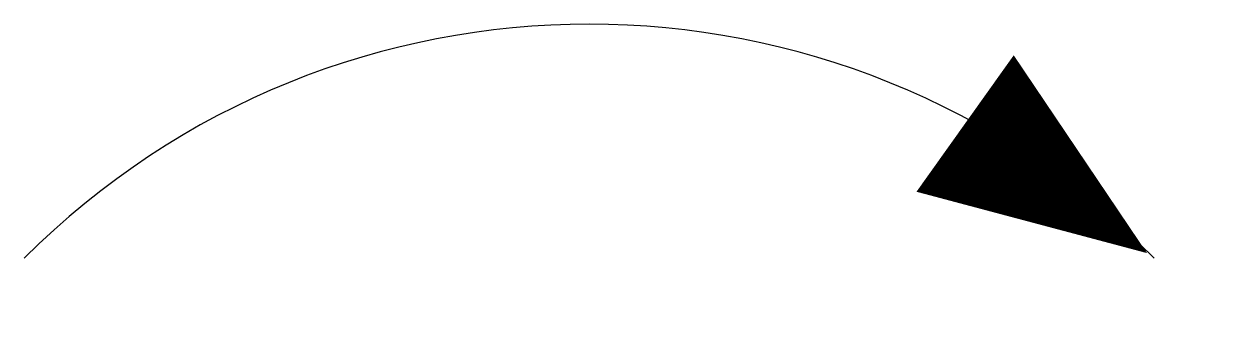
# Model space of a CAD drawing. Extents: x -4.8 to 5.8, y -0.9 to 1.9.
import ezdxf

# ---------------------------------------------------------------- set-up
doc = ezdxf.new("R2010")
doc.units = 0
doc.layers.get('0').update_dxf_attribs({"linetype": 'CONTINUOUS'})

msp = doc.modelspace()

# ---------------------------------------------------------------- linework, layer by layer
at = {"color": 0}
msp.add_lwpolyline([(3.497, 1.012, 1.483, 0, 0), (5.107, -0.135, 0, 0, 0)], format="xyseb", dxfattribs=at)
at = {"color": 0, "linetype": 'CONTINUOUS'}
msp.add_arc((0.171, -5.18), 7.071, 45, 135, dxfattribs=at)

doc.saveas('drawing.dxf')
